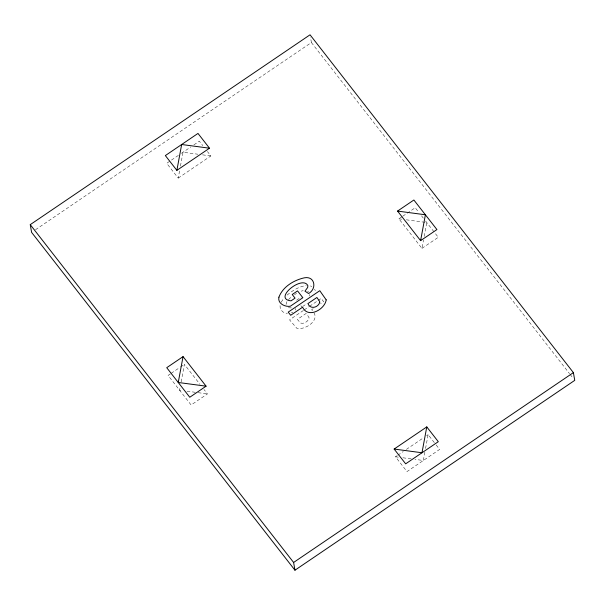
<?xml version="1.0" encoding="UTF-8"?>
<svg xmlns="http://www.w3.org/2000/svg" width="605" height="605" viewBox="0 0 605 605"><rect width="100%" height="100%" fill="white"/><g stroke="black" fill="none" stroke-linecap="round" stroke-linejoin="round"><path stroke-width="0.45" stroke-dasharray="3.02 2.27" d="M280.047 305.623C279.48 309.722 283.359 313.526 287.413 313.322M309.185 296.004L309.329 294.484M286.052 304.436L286.921 301.653M178.354 155.402L166.7 163.312L178.218 178.097L179.761 169.786M180.449 166.088L183.02 152.241L197.865 154.214M179.942 388.372L179.602 390.217L182.385 390.588M181.145 381.906L184.396 364.361L199.952 384.311M402.015 216.711L398.907 218.821L421.95 248.375L423.492 240.064M424.181 236.374L426.752 222.527L406.333 219.804M424.876 452.185L423.334 460.496L414.977 459.384M425.557 448.494L428.128 434.647L435.623 444.252M281.181 302.197L283.579 298.636M288.494 299.573L291.444 296.836M287.088 295.081C292.623 290.566 299.036 286.399 306.281 285.575M35.506 229.734L311.393 42.539L310.494 37.381M181.462 153.299L190.787 146.97M193.902 144.86L199.34 141.169L202.796 145.601M178.218 178.097L210.858 155.946L207.402 151.515M170.413 373.852L168.077 375.433L191.119 404.995L207.447 393.923L203.991 389.484M171.185 373.33L179.738 367.522M180.517 367.001L184.396 364.361M402.794 216.182L415.227 207.742L418.683 212.181M296.616 300.193L301.177 297.1M302.666 306.508L307.106 303.498M303.423 310.456L289.561 319.863L296.926 328.371C304.958 330.247 320.31 320.506 313.292 311.749M304.186 309.934L308.807 306.803M309.579 306.281L317.277 301.056M318.048 300.534L321.126 298.446L323.592 301.608L320.62 303.627M306.327 313.322L297.365 319.402L300.549 323.055C303.99 324.288 308.406 321.376 309.125 317.89L306.773 313.897M313.171 308.679L311.688 309.684L312.755 311.061M421.95 248.375L438.27 237.304L434.814 232.872M436.197 444.993L439.654 449.424L407.014 471.575L395.488 456.79L397.046 455.739M397.818 455.21L403.263 451.519M406.371 449.409L423.47 437.808M426.578 435.698L428.128 434.647M294.499 294.673L296.526 293.387M291.398 312.679L292.85 312.157M301.222 291.149L303.226 290.619M291.428 307.907L288.154 307.771M202.509 154.835L210.858 155.946M398.907 218.821L401.69 219.191M187.028 391.201L197.238 392.562M198.16 392.683L207.447 393.923M395.488 456.79L398.272 457.161M402.915 457.781L411.264 458.892M310.403 285.923L311.862 286.52M307.642 291.118L308.565 291.958M311.393 42.539L569.532 373.663M570.107 374.404L573.011 378.125M421.564 215.872L423.296 218.087M425.595 221.044L434.239 232.131M300.866 305.646L301.933 307.007M314.547 289.19L315.303 290.634M295.111 308.444L295.618 310.025"/><path stroke-width="0.91" d="M176.872 170.353L181.666 144.504L209.512 148.21L197.986 133.425L165.346 155.576L176.872 170.353L209.512 148.21M183.05 356.625L178.248 382.473L206.093 386.179L183.05 356.625L166.73 367.696L189.773 397.258L206.093 386.179M420.604 240.639L425.398 214.783L397.553 211.077L420.604 240.639L436.923 229.567L413.88 200.005L397.553 211.077M426.782 426.903L421.98 452.759L394.142 449.054L405.66 463.831L438.3 441.688L426.782 426.903L394.142 449.054M30.25 224.644L310.04 34.803L573.396 372.62L574.75 380.356L294.96 570.197L31.604 232.38L30.25 224.644L293.606 562.461L294.96 570.197M293.606 562.461L573.396 372.62M326.193 299.861C324.915 309.457 308.005 318.895 302.583 307.204L290.68 315.281L288.214 312.12L319.78 290.702L326.193 299.861M278.913 297.176C277.461 303.491 284.94 307.113 290.287 306.251L302.863 297.721L297.547 290.907L292.23 294.514L295.051 298.136L291.05 300.851C272.394 298.938 302.712 274.579 307.877 285.734L307.673 287.443L304.973 291.179L308.603 293.516C317.05 288.857 315.039 275.759 304.345 277.824C293.886 280.115 282.777 286.785 278.913 297.176M319.712 302.477C318.048 307.68 310.093 309.722 307.945 303.566L316.899 297.486L319.652 301.441L319.712 302.477"/></g></svg>
